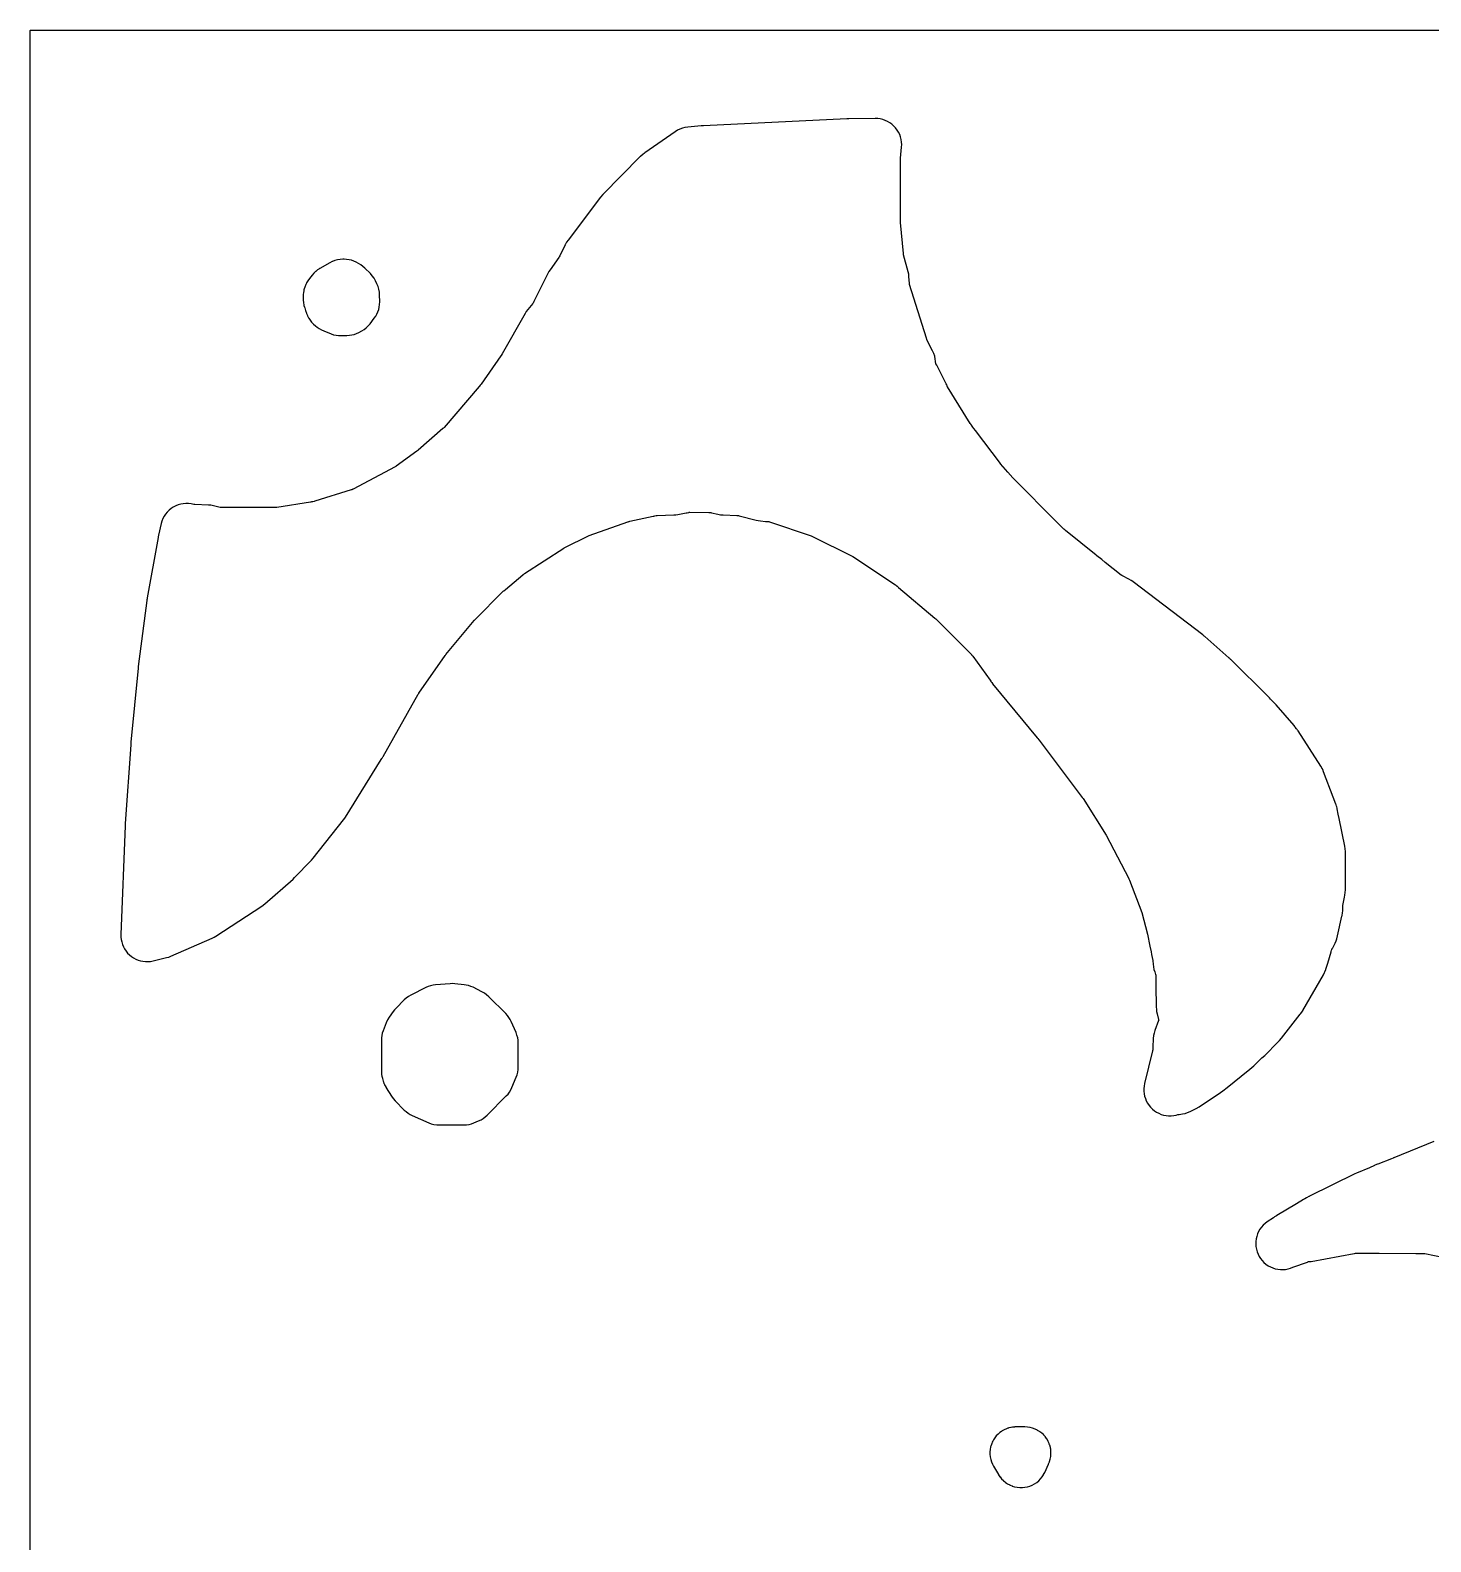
# Model space of a CAD drawing. Header units: millimetres. Extents: x 0 to 300, y 0 to 300.
# Drawn here: x 0 to 134.1, y 155.2 to 300 of the extents above; entities that cross this region are included whole.
import ezdxf

# ---------------------------------------------------------------- set-up
doc = ezdxf.new("R2010")
doc.units = ezdxf.units.MM
doc.layers.add('CUT', color=7, linetype='CONTINUOUS')

msp = doc.modelspace()

# ---------------------------------------------------------------- linework, layer by layer
at = {"layer": 'CUT'}
for points in [[(299.95, 0), (0.05, 0), (0.02, 0), (0.01, 0), (0.01, 0.01), (0, 0.01), (0, 0.02), (0, 0.05), (0, 299.92), (0, 299.95), (0, 299.96), (0.01, 299.97), (0.02, 299.97), (0.05, 299.97), (299.95, 299.97)], [(134.45, 193.53), (130.6, 191.96), (130.58, 191.95), (130.53, 191.93), (130.38, 191.87), (129.07, 191.37), (129.04, 191.36), (129.03, 191.36), (128.8, 191.27), (128.75, 191.24), (128.74, 191.24), (128.27, 191.02), (127.03, 190.51), (126.86, 190.43), (122.54, 188.28), (122.5, 188.26), (122.49, 188.26), (122.47, 188.25), (122.46, 188.25), (122.25, 188.14), (122.07, 188.04), (122.02, 188.01), (121.97, 187.98), (121.28, 187.55), (119.4, 186.43), (119.36, 186.41), (119.35, 186.4), (119.31, 186.38), (119.19, 186.31), (119.13, 186.27), (119.07, 186.23), (118.47, 185.82), (118.27, 185.67), (118.09, 185.5), (117.93, 185.32), (117.78, 185.12), (117.66, 184.9), (117.55, 184.68), (117.47, 184.44), (117.42, 184.2), (117.39, 183.95), (117.38, 183.7), (117.4, 183.46), (117.44, 183.21), (117.51, 182.97), (117.6, 182.74), (117.71, 182.52), (117.84, 182.31), (118, 182.12), (118.17, 181.94), (118.36, 181.78), (118.56, 181.63), (118.78, 181.51), (119.01, 181.42), (119.25, 181.34), (119.49, 181.29), (119.74, 181.26), (119.98, 181.26), (120.23, 181.28), (120.48, 181.33), (120.71, 181.4), (120.93, 181.48), (122.35, 181.98), (122.36, 181.99), (122.37, 181.99), (122.44, 182.02), (122.45, 182.02), (122.49, 182.03), (122.5, 182.03), (122.52, 182.03), (122.55, 182.04), (122.64, 182.05), (122.66, 182.05), (122.68, 182.05), (122.69, 182.05), (126.81, 182.8), (126.83, 182.8), (126.94, 182.82), (128.78, 182.83), (128.83, 182.83), (128.94, 182.83), (129.2, 182.83), (132.72, 182.81), (133.27, 182.8), (133.45, 182.8), (133.57, 182.8), (137.29, 182.05)]]:
    msp.add_lwpolyline(points, dxfattribs=at)
for points in [[(17.44, 213.02), (17.62, 213.11), (17.79, 213.21), (22.18, 216.06), (22.47, 216.28), (25.17, 218.66), (25.32, 218.8), (26.9, 220.44), (26.91, 220.45), (26.93, 220.47), (27.1, 220.67), (30.01, 224.34), (30.02, 224.36), (30.03, 224.37), (30.19, 224.6), (33.6, 230.11), (33.67, 230.21), (33.7, 230.26), (33.78, 230.38), (33.79, 230.41), (37.17, 236.37), (37.22, 236.45), (37.22, 236.46), (37.23, 236.48), (39.74, 240.09), (39.76, 240.11), (39.77, 240.12), (39.8, 240.16), (42.52, 243.44), (42.54, 243.47), (42.56, 243.49), (42.58, 243.51), (45.31, 246.24), (45.35, 246.27), (45.36, 246.28), (45.53, 246.41), (47.17, 247.8), (47.21, 247.83), (47.23, 247.84), (47.25, 247.86), (47.27, 247.87), (47.35, 247.93), (51.11, 250.37), (51.13, 250.38), (51.2, 250.42), (51.34, 250.48), (53.33, 251.48), (53.41, 251.52), (53.47, 251.54), (53.54, 251.57), (57.23, 252.88), (57.28, 252.89), (57.33, 252.91), (57.36, 252.91), (57.44, 252.94), (59.67, 253.43), (59.73, 253.44), (59.81, 253.45), (59.95, 253.49), (59.96, 253.49), (60.01, 253.49), (60.04, 253.49), (61.64, 253.54), (61.84, 253.56), (62.04, 253.59), (62.84, 253.75), (62.91, 253.76), (63.04, 253.78), (63.08, 253.79), (63.1, 253.8), (63.11, 253.8), (63.12, 253.8), (63.17, 253.8), (65.01, 253.79), (65.05, 253.79), (65.1, 253.78), (65.11, 253.78), (65.19, 253.77), (65.25, 253.76), (65.87, 253.61), (66.12, 253.56), (66.37, 253.54), (67.67, 253.5), (67.79, 253.49), (67.81, 253.49), (67.84, 253.48), (67.91, 253.47), (69.52, 253.04), (69.73, 253), (69.95, 252.97), (70.43, 252.93), (70.49, 252.93), (70.57, 252.92), (70.61, 252.92), (70.63, 252.92), (70.64, 252.92), (70.69, 252.91), (70.73, 252.9), (70.8, 252.88), (74.81, 251.54), (74.87, 251.51), (74.99, 251.45), (75, 251.45), (78.65, 249.63), (78.79, 249.55), (82.87, 246.84), (82.94, 246.78), (82.95, 246.78), (82.96, 246.77), (82.97, 246.75), (82.99, 246.74), (83, 246.73), (83.03, 246.71), (83.12, 246.63), (83.15, 246.6), (86.63, 243.67), (86.74, 243.58), (90.08, 240.24), (90.11, 240.21), (90.14, 240.18), (90.15, 240.17), (90.15, 240.16), (90.16, 240.15), (90.21, 240.09), (90.27, 240.02), (91.94, 237.72), (92, 237.63), (92.01, 237.61), (92.02, 237.6), (92.07, 237.53), (92.1, 237.49), (92.17, 237.4), (92.18, 237.38), (96.45, 232.2), (96.5, 232.14), (96.61, 232.01), (96.64, 231.98), (100.67, 226.61), (100.77, 226.47), (100.78, 226.46), (100.84, 226.37), (103.04, 222.86), (105.22, 218.73), (105.24, 218.69), (105.27, 218.61), (105.29, 218.57), (106.48, 215.47), (107, 213.4), (107.24, 212.25), (107.36, 211.68), (107.41, 211.44), (107.54, 210.85), (107.54, 210.83), (107.54, 210.82), (107.55, 210.51), (107.58, 210.26), (107.62, 210.01), (107.7, 209.77), (107.79, 209.51), (107.8, 209.48), (107.8, 209.44), (107.81, 209.19), (107.82, 208.39), (107.85, 206.49), (107.85, 206.42), (107.85, 206.38), (107.86, 206.21), (107.86, 206.17), (107.89, 205.97), (107.93, 205.77), (108.08, 205.22), (108.09, 205.14), (108.08, 205.12), (107.73, 204.16), (107.65, 203.92), (107.6, 203.67), (107.57, 203.41), (107.57, 203.37), (107.53, 202.6), (107.53, 202.57), (107.53, 202.52), (107.52, 202.45), (107.52, 202.41), (107.52, 202.4), (107.52, 202.32), (107.52, 202.31), (107.51, 202.28), (107.5, 202.24), (107.5, 202.22), (106.73, 199.08), (106.68, 198.84), (106.66, 198.6), (106.66, 198.35), (106.69, 198.11), (106.74, 197.87), (106.81, 197.64), (106.9, 197.41), (107.02, 197.2), (107.16, 196.99), (107.31, 196.81), (107.49, 196.63), (107.68, 196.48), (107.88, 196.34), (108.1, 196.23), (108.32, 196.13), (108.56, 196.06), (108.8, 196.02), (109.04, 195.99), (109.28, 195.99), (109.53, 196.02), (109.77, 196.06), (109.91, 196.1), (109.93, 196.1), (110.02, 196.12), (110.05, 196.12), (110.35, 196.17), (110.61, 196.22), (110.86, 196.3), (111.1, 196.4), (111.66, 196.68), (111.68, 196.69), (111.96, 196.86), (113.99, 198.23), (114.04, 198.26), (114.2, 198.35), (114.39, 198.5), (114.47, 198.57), (116.8, 200.45), (116.83, 200.47), (117.02, 200.62), (117.2, 200.78), (117.98, 201.55), (118.24, 201.77), (118.25, 201.78), (118.43, 201.95), (119.29, 202.84), (119.65, 203.21), (119.84, 203.43), (121.65, 205.73), (121.69, 205.78), (121.77, 205.88), (121.88, 206.05), (121.9, 206.09), (123.86, 209.48), (123.98, 209.73), (124, 209.79), (124.08, 209.99), (124.09, 210.01), (124.09, 210.02), (124.09, 210.03), (124.1, 210.05), (124.27, 210.6), (124.61, 211.71), (124.61, 211.72), (124.65, 211.84), (124.65, 211.86), (124.65, 211.87), (124.66, 211.91), (124.67, 211.92), (124.68, 211.96), (124.69, 211.99), (124.7, 212.01), (124.75, 212.08), (124.98, 212.53), (125.08, 212.76), (125.14, 212.94), (125.16, 212.99), (125.18, 213.08), (125.22, 213.23), (125.64, 215.12), (125.65, 215.16), (125.7, 215.42), (125.71, 215.63), (125.71, 215.69), (125.71, 215.72), (125.73, 216.13), (125.87, 216.93), (125.92, 217.11), (125.96, 217.37), (125.97, 217.63), (125.97, 221.32), (125.96, 221.57), (125.92, 221.83), (125.37, 224.47), (125.29, 224.87), (125.29, 224.88), (125.19, 225.39), (125.17, 225.46), (125.14, 225.59), (125.12, 225.65), (125.08, 225.79), (125.06, 225.84), (124.8, 226.51), (123.88, 228.94), (123.87, 228.97), (123.86, 228.98), (123.85, 229.01), (123.84, 229.03), (123.83, 229.05), (123.76, 229.22), (123.75, 229.24), (123.74, 229.25), (123.61, 229.48), (121.43, 232.85), (121.39, 232.92), (121.35, 232.98), (121.3, 233.07), (121.17, 233.23), (121.14, 233.27), (121.05, 233.37), (119.33, 235.35), (119.28, 235.42), (119.14, 235.56), (118.79, 235.91), (118.7, 236.01), (118.6, 236.12), (118.55, 236.17), (118.54, 236.18), (115.06, 239.63), (115.05, 239.64), (115, 239.69), (114.97, 239.71), (114.94, 239.74), (114.89, 239.78), (114.83, 239.84), (114.82, 239.85), (114.8, 239.87), (112.5, 241.89), (112.45, 241.93), (112.39, 241.98), (112.31, 242.05), (105.65, 247.12), (105.63, 247.14), (105.5, 247.23), (105.47, 247.25), (105.44, 247.27), (105.22, 247.4), (104.63, 247.7), (104.58, 247.73), (104.55, 247.75), (104.51, 247.77), (104.5, 247.78), (104.48, 247.79), (102.96, 249), (102.63, 249.26), (102.17, 249.63), (102.09, 249.69), (99.17, 252.05), (99.12, 252.09), (99.09, 252.11), (99.06, 252.14), (99.05, 252.14), (99.02, 252.17), (99, 252.19), (98.95, 252.24), (98.53, 252.66), (98.44, 252.75), (98.42, 252.77), (94.1, 257.11), (93.65, 257.63), (93.18, 258.16), (93.16, 258.19), (92.94, 258.43), (92.94, 258.44), (92.93, 258.45), (92.92, 258.46), (90.53, 261.62), (90.39, 261.81), (90.38, 261.83), (90.29, 261.95), (90.15, 262.14), (90.14, 262.16), (90.1, 262.22), (90.08, 262.25), (90.06, 262.27), (90.05, 262.29), (90.04, 262.3), (87.86, 265.82), (87.85, 265.84), (87.84, 265.85), (87.84, 265.86), (87.82, 265.9), (87.79, 265.97), (87.78, 265.99), (87.73, 266.1), (86.83, 267.88), (86.75, 268.02), (86.75, 268.03), (86.74, 268.05), (86.73, 268.07), (86.73, 268.08), (86.72, 268.15), (86.71, 268.21), (86.71, 268.26), (86.68, 268.47), (86.63, 268.75), (86.54, 269.02), (86.43, 269.27), (85.92, 270.26), (85.91, 270.27), (85.9, 270.29), (85.89, 270.31), (85.88, 270.33), (85.88, 270.34), (85.87, 270.39), (85.84, 270.45), (85.84, 270.46), (84.22, 275.6), (84.22, 275.61), (84.22, 275.62), (84.22, 275.66), (84.21, 275.7), (84.16, 276.38), (84.14, 276.62), (84.09, 276.84), (83.65, 278.47), (83.64, 278.51), (83.63, 278.58), (83.35, 281.56), (83.35, 281.67), (83.35, 287.59), (83.36, 287.72), (83.46, 288.77), (83.47, 289.01), (83.46, 289.26), (83.42, 289.51), (83.36, 289.75), (83.28, 289.98), (83.17, 290.2), (83.04, 290.41), (82.89, 290.61), (82.72, 290.79), (82.54, 290.96), (82.34, 291.1), (82.12, 291.23), (81.9, 291.33), (81.66, 291.41), (81.42, 291.47), (81.18, 291.5), (80.93, 291.51), (78.41, 291.47), (78.35, 291.47), (78.23, 291.47), (64.49, 290.82), (64.46, 290.82), (64.26, 290.81), (62.97, 290.69), (62.71, 290.65), (62.46, 290.59), (62.22, 290.5), (61.99, 290.39), (61.77, 290.25), (58.87, 288.22), (58.8, 288.17), (58.72, 288.11), (58.45, 287.88), (58.44, 287.87), (58.43, 287.86), (54.84, 284.24), (54.63, 283.99), (51.51, 279.87), (51.38, 279.68), (51.26, 279.48), (51.25, 279.46), (51.24, 279.43), (50.72, 278.36), (50.66, 278.25), (50.63, 278.2), (49.79, 277.02), (49.68, 276.85), (49.59, 276.68), (48.25, 273.98), (48.25, 273.97), (48.24, 273.96), (48.21, 273.91), (48.2, 273.9), (48.18, 273.86), (48.14, 273.81), (47.65, 273.22), (47.51, 273.04), (47.39, 272.85), (45.21, 268.97), (45.11, 268.82), (45.1, 268.81), (45.08, 268.78), (43.18, 266.06), (43.1, 265.97), (43.09, 265.96), (43.03, 265.89), (42.99, 265.85), (39.64, 261.93), (39.58, 261.87), (39.52, 261.81), (37.15, 259.74), (37.13, 259.73), (37.12, 259.72), (37.11, 259.71), (37.06, 259.67), (37.04, 259.66), (35.06, 258.22), (35.03, 258.2), (35.01, 258.19), (34.95, 258.16), (30.92, 256.01), (30.91, 256), (30.89, 255.99), (30.84, 255.97), (30.81, 255.96), (30.79, 255.95), (30.78, 255.95), (30.74, 255.94), (27.26, 254.85), (27.2, 254.84), (27.06, 254.81), (27.04, 254.81), (26.94, 254.79), (26.88, 254.78), (26.84, 254.77), (23.62, 254.27), (23.56, 254.26), (23.49, 254.26), (18.3, 254.25), (18.28, 254.25), (18.26, 254.25), (18.25, 254.25), (18.18, 254.27), (17.55, 254.42), (17.31, 254.47), (17.07, 254.49), (15.77, 254.54), (15.7, 254.54), (15.67, 254.54), (15.66, 254.54), (15.41, 254.6), (15.16, 254.63), (14.91, 254.64), (14.65, 254.62), (14.41, 254.58), (14.16, 254.51), (13.93, 254.41), (13.7, 254.3), (13.49, 254.16), (13.3, 254), (13.12, 253.82), (12.96, 253.62), (12.82, 253.41), (12.7, 253.19), (12.61, 252.95), (12.54, 252.71), (12.28, 251.6), (12.24, 251.44), (12.24, 251.39), (11.21, 245.59), (11.21, 245.57), (11.19, 245.49), (11.18, 245.43), (11.17, 245.35), (10.34, 239.02), (10.33, 238.88), (9.64, 231.79), (9.63, 231.64), (9.62, 231.52), (9.1, 223.99), (9.09, 223.85), (9.09, 223.82), (9.09, 223.75), (8.68, 213.36), (8.68, 213.11), (8.71, 212.87), (8.76, 212.64), (8.83, 212.4), (8.93, 212.18), (9.04, 211.97), (9.18, 211.77), (9.33, 211.58), (9.5, 211.41), (9.69, 211.25), (9.89, 211.12), (10.11, 211), (10.33, 210.91), (10.56, 210.84), (10.8, 210.79), (11.04, 210.76), (11.28, 210.76), (11.53, 210.78), (11.76, 210.83), (13.05, 211.14), (13.27, 211.2), (13.48, 211.28)], [(29.3, 270.76), (29.54, 270.73), (29.79, 270.72), (30.34, 270.73), (30.57, 270.75), (30.81, 270.78), (31.03, 270.84), (31.26, 270.92), (31.47, 271.03), (31.75, 271.18), (31.98, 271.31), (32.19, 271.47), (32.38, 271.65), (32.55, 271.86), (32.95, 272.38), (33.09, 272.57), (33.21, 272.78), (33.3, 273), (33.38, 273.23), (33.43, 273.46), (33.46, 273.7), (33.47, 273.94), (33.46, 274.62), (33.44, 274.89), (33.39, 275.16), (33.32, 275.42), (33.21, 275.67), (33.06, 275.98), (32.93, 276.22), (32.76, 276.45), (32.58, 276.66), (32.06, 277.18), (31.87, 277.35), (31.67, 277.5), (31.45, 277.63), (31.22, 277.75), (31, 277.85), (30.77, 277.93), (30.54, 277.98), (30.3, 278.02), (30.06, 278.03), (29.94, 278.03), (29.68, 278.02), (29.43, 277.98), (29.42, 277.98), (29.18, 277.91), (29.17, 277.91), (28.94, 277.82), (28.93, 277.82), (28.71, 277.7), (28.7, 277.7), (27.74, 277.15), (27.72, 277.14), (27.64, 277.09), (27.53, 277.02), (27.52, 277.01), (27.34, 276.87), (27.33, 276.86), (27.32, 276.85), (27.16, 276.7), (27.15, 276.7), (27, 276.52), (27, 276.51), (26.74, 276.19), (26.59, 275.98), (26.58, 275.96), (26.47, 275.76), (26.46, 275.75), (26.44, 275.69), (26.41, 275.62), (26.39, 275.58), (26.38, 275.57), (26.37, 275.55), (26.36, 275.52), (26.33, 275.45), (26.3, 275.36), (26.25, 275.21), (26.22, 275.12), (26.19, 274.96), (26.17, 274.88), (26.14, 274.63), (26.14, 274.38), (26.15, 274.12), (26.17, 273.89), (26.18, 273.85), (26.21, 273.67), (26.22, 273.61), (26.27, 273.44), (26.29, 273.37), (26.37, 273.13), (26.46, 272.86), (26.47, 272.84), (26.55, 272.63), (26.56, 272.61), (26.59, 272.56), (26.66, 272.41), (26.67, 272.39), (26.8, 272.2), (26.8, 272.19), (26.95, 272.01), (26.95, 272), (27.12, 271.83), (27.12, 271.82), (27.31, 271.67), (27.49, 271.53), (27.68, 271.39), (27.89, 271.27), (28.11, 271.17), (28.83, 270.89), (29.06, 270.81)], [(33.92, 199.01), (33.94, 198.98), (33.98, 198.89), (33.99, 198.85), (34.09, 198.69), (34.1, 198.67), (34.59, 197.88), (34.6, 197.87), (34.75, 197.65), (34.76, 197.64), (34.94, 197.43), (34.95, 197.42), (35.83, 196.54), (36, 196.39), (36.19, 196.25), (36.38, 196.13), (36.59, 196.02), (38.17, 195.32), (38.41, 195.23), (38.67, 195.16), (38.93, 195.12), (39.19, 195.11), (41.55, 195.12), (41.79, 195.13), (42.03, 195.17), (42.27, 195.23), (42.49, 195.31), (42.95, 195.5), (43.18, 195.61), (43.39, 195.73), (43.59, 195.88), (43.77, 196.05), (45.6, 197.89), (45.77, 198.07), (45.91, 198.27), (46.04, 198.48), (46.14, 198.7), (46.55, 199.7), (46.63, 199.93), (46.69, 200.17), (46.73, 200.41), (46.74, 200.65), (46.74, 202.96), (46.73, 203.22), (46.69, 203.47), (46.62, 203.72), (46.53, 203.96), (46.07, 205.01), (45.97, 205.22), (45.84, 205.42), (45.7, 205.61), (45.54, 205.78), (43.91, 207.4), (43.71, 207.58), (43.5, 207.73), (43.27, 207.87), (42.41, 208.3), (42.2, 208.39), (41.99, 208.46), (41.77, 208.51), (41.55, 208.55), (40.68, 208.64), (40.45, 208.65), (40.22, 208.64), (38.82, 208.53), (38.58, 208.5), (38.34, 208.45), (38.11, 208.37), (37.88, 208.27), (36.45, 207.54), (36.23, 207.41), (36.02, 207.26), (35.83, 207.09), (35.04, 206.31), (34.89, 206.15), (34.76, 205.97), (34.38, 205.43), (34.22, 205.17), (34.09, 204.89), (33.8, 204.14), (33.72, 203.92), (33.67, 203.69), (33.64, 203.46), (33.63, 203.23), (33.63, 203.22), (33.63, 203.21), (33.64, 200.24), (33.65, 200.01), (33.66, 199.97), (33.66, 199.96), (33.66, 199.95), (33.66, 199.94), (33.69, 199.78), (33.7, 199.69), (33.73, 199.58), (33.74, 199.57), (33.74, 199.56), (33.74, 199.55), (33.77, 199.45), (33.81, 199.31), (33.84, 199.23), (33.88, 199.1), (33.91, 199.04), (33.91, 199.03)], [(92.53, 165.33), (92.47, 165.24), (92.39, 165.14), (92.33, 165.04), (92.26, 164.94), (92.2, 164.82), (92.15, 164.73), (92.1, 164.59), (92.06, 164.5), (92.02, 164.36), (91.99, 164.27), (91.94, 164.04), (91.92, 163.8), (91.92, 163.56), (91.95, 163.36), (91.95, 163.32), (92, 163.08), (92.07, 162.85), (92.16, 162.63), (92.27, 162.42), (92.74, 161.62), (92.75, 161.61), (92.81, 161.52), (92.88, 161.42), (92.89, 161.4), (93.04, 161.22), (93.04, 161.21), (93.21, 161.05), (93.22, 161.03), (93.4, 160.89), (93.41, 160.88), (93.6, 160.75), (93.61, 160.74), (93.82, 160.63), (93.83, 160.62), (94.05, 160.54), (94.06, 160.53), (94.29, 160.45), (94.53, 160.41), (94.78, 160.38), (95.03, 160.38), (95.27, 160.41), (95.51, 160.46), (95.75, 160.53), (95.98, 160.62), (96.2, 160.74), (96.4, 160.88), (96.59, 161.04), (96.76, 161.21), (96.76, 161.22), (96.92, 161.41), (97.05, 161.61), (97.05, 161.62), (97.17, 161.83), (97.17, 161.84), (97.54, 162.63), (97.54, 162.64), (97.63, 162.86), (97.63, 162.87), (97.7, 163.1), (97.7, 163.11), (97.75, 163.35), (97.75, 163.36), (97.77, 163.59), (97.77, 163.6), (97.77, 163.61), (97.76, 163.84), (97.76, 163.86), (97.76, 163.9), (97.74, 164.09), (97.73, 164.11), (97.72, 164.17), (97.71, 164.23), (97.68, 164.33), (97.68, 164.35), (97.65, 164.44), (97.65, 164.45), (97.64, 164.46), (97.63, 164.49), (97.61, 164.57), (97.6, 164.59), (97.51, 164.8), (97.51, 164.81), (97.5, 164.82), (97.38, 165.04), (97.24, 165.22), (97.23, 165.24), (97.08, 165.41), (97.07, 165.43), (96.9, 165.58), (96.88, 165.6), (96.7, 165.73), (96.68, 165.75), (96.49, 165.86), (96.47, 165.88), (96.25, 165.99), (96.01, 166.08), (95.77, 166.14), (95.52, 166.18), (95.27, 166.19), (94.59, 166.19), (94.45, 166.19), (94.43, 166.19), (94.35, 166.19), (94.33, 166.19), (94.32, 166.19), (94.31, 166.18), (94.3, 166.18), (94.21, 166.18), (94.18, 166.18), (94.11, 166.17), (94.09, 166.17), (94.08, 166.16), (94.07, 166.16), (93.97, 166.15), (93.93, 166.14), (93.74, 166.09), (93.69, 166.08), (93.63, 166.06), (93.51, 166.02), (93.29, 165.92), (93.23, 165.88), (93.08, 165.8), (93.02, 165.75), (92.88, 165.66), (92.7, 165.51)]]:
    msp.add_lwpolyline(points, close=True, dxfattribs=at)

doc.saveas('drawing.dxf')
